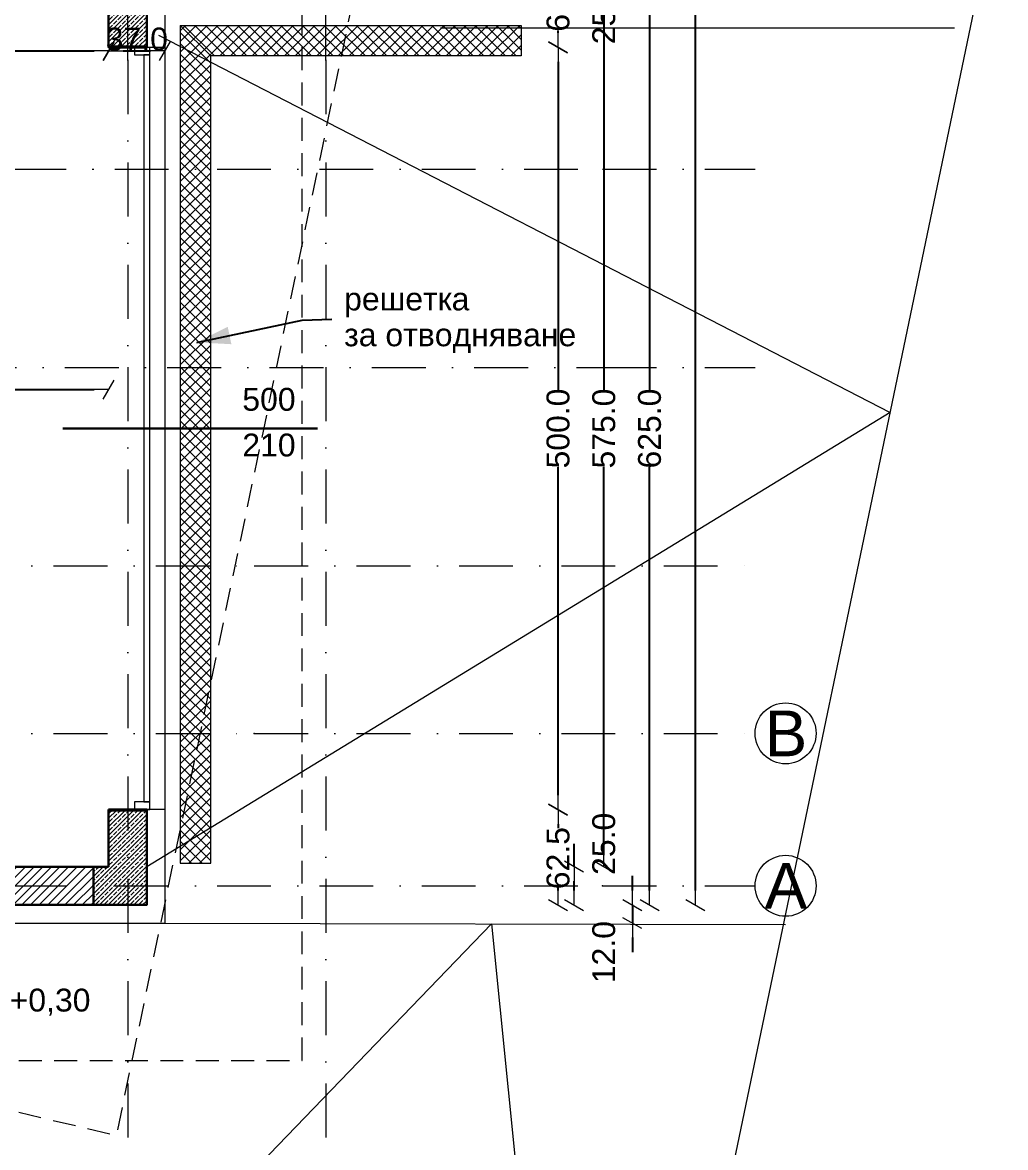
# Model space of a CAD drawing. Header units: centimetres. Extents: x 5906 to 32017, y -966 to 7982.
# Drawn here: x 17048 to 17693, y 4164 to 4902 of the extents above; entities that cross this region are included whole.
import ezdxf

# ---------------------------------------------------------------- set-up
doc = ezdxf.new("R2010")
doc.units = ezdxf.units.CM
doc.header["$MEASUREMENT"] = 0
doc.linetypes.add('Dashed', pattern=[23.2, 15, -8.2])
doc.linetypes.add('Dot & Dashed', pattern=[67.027776, 35.277777, -17.638888, 0, -14.111111])
for name, color, linetype, lineweight in [('fill_Pen_No__21', 7, 'Continuous', 13), ('fill_Pen_No__25', 161, 'Continuous', 13), ('fill_Pen_No__7', 7, 'Continuous', 5), ('fill_Pen_No__82', 253, 'Continuous', 13), ('ИМОТНИ_ГРАНИЦИ_Pen_No__21', 7, 'Continuous', 13), ('колони_Pen_No__1', 7, 'Continuous', 30), ('котировки_Pen_No__1', 7, 'Continuous', 30), ('котировки_Pen_No__25', 161, 'Continuous', 13), ('линии_Pen_No__20', 1, 'Continuous', 13), ('линии_Pen_No__7', 7, 'Continuous', 5), ('ОГРАНИЧИТЕЛНИ_ЛИНИИ_Pen_No__20', 1, 'Continuous', 13), ('оси_Pen_No__1', 7, 'Continuous', 30), ('оси_Pen_No__4', 102, 'Continuous', 15), ('оси_Pen_No__7', 7, 'Continuous', 5), ('плочи_Pen_No__41', 7, 'Continuous', 13), ('покрив_Pen_No__21', 7, 'Continuous', 13), ('стени_Pen_No__1', 7, 'Continuous', 30), ('стени_Pen_No__3', 30, 'Continuous', 20), ('стени_Pen_No__7', 7, 'Continuous', 5), ('стени_Pen_No__81', 251, 'Continuous', 13), ('СТЕНИ_ПУНКТИР_Pen_No__5', 150, 'Continuous', 13), ('текст_Pen_No__46', 5, 'Continuous', 13), ('текст_Pen_No__85', 151, 'Continuous', 13)]:
    doc.layers.add(name, color=color, linetype=linetype, lineweight=lineweight)
doc.layers.add('котировки', color=7, linetype='Continuous')
doc.layers.add('размери', color=7, linetype='Continuous')
doc.styles.add('GENERATED_STYLE_1', font='arial.ttf')
doc.styles.add('GENERATED_STYLE_2', font='arial.ttf')
doc.dimstyles.new('GENERATED_STYLE__1', dxfattribs={"dimtxt": 15, "dimasz": 9.5, "dimexe": 0.18, "dimexo": 0.0625, "dimgap": 0, "dimtad": 1, "dimdec": 1, "dimzin": 0, "dimdsep": 46, "dimtxsty": 'GENERATED_STYLE_1', "dimblk": 'ARROWHEAD_2', "dimblk1": 'ARROWHEAD_2', "dimblk2": 'ARROWHEAD_2', "dimcen": 0.09, "dimse1": 1, "dimse2": 1, "dimclrd": 151, "dimclre": 151, "dimclrt": 7, "dimazin": 0, "dimtfac": 1, "dimtdec": 4, "dimtmove": 0, "dimatfit": 3, "dimfxl": 1, "dimtolj": 1, "dimtzin": 0, "dimarcsym": 0})
doc.dimstyles.new('GENERATED_STYLE__2', dxfattribs={"dimtxt": 15, "dimasz": 9.5, "dimexe": 0.18, "dimexo": 0.0625, "dimgap": 0, "dimtad": 1, "dimtih": 1, "dimtoh": 1, "dimdec": 1, "dimzin": 0, "dimdsep": 46, "dimtxsty": 'GENERATED_STYLE_1', "dimblk": 'ARROWHEAD_2', "dimblk1": 'ARROWHEAD_2', "dimblk2": 'ARROWHEAD_2', "dimcen": 0.09, "dimse1": 1, "dimse2": 1, "dimclrd": 151, "dimclre": 151, "dimclrt": 7, "dimazin": 0, "dimtfac": 1, "dimtdec": 4, "dimtmove": 0, "dimatfit": 3, "dimfxl": 1, "dimtolj": 1, "dimtzin": 0, "dimarcsym": 0})
doc.dimstyles.new('GENERATED_STYLE__6', dxfattribs={"dimtxt": 0.18, "dimasz": 21.888, "dimexe": 0.18, "dimexo": 0.0625, "dimgap": 0, "dimtad": 0, "dimtih": 1, "dimtoh": 1, "dimdec": 4, "dimzin": 0, "dimdsep": 46, "dimcen": 0.09, "dimadec": 0, "dimazin": 0, "dimtfac": 1, "dimtdec": 4, "dimtmove": 0, "dimatfit": 3, "dimldrblk": 'ARROWHEAD_5', "dimfxl": 1, "dimtolj": 1, "dimtzin": 0, "dimarcsym": 0})
pattern_1 = [(45, (8612.932, 5097.604), (-3.535534, 3.535534), []), (135, (8612.932, 5097.604), (3.535534, 3.535534), [])]
pattern_2 = [(45, (8612.932, 5097.604), (-2.8284271, 2.8284271), []), (45, (8611.5178, 5099.018), (-2.8284271, 2.8284271), [3, -1])]

# ---------------------------------------------------------------- blocks, each defined once
blk = doc.blocks.new('ARROWHEAD_2')
at = {"color": 0, "linetype": 'Continuous', "lineweight": 0}
for p, q in [((0, 0), (-1, 0)), ((-0.378, -0.655), (0.378, 0.655))]:
    blk.add_line(p, q, dxfattribs=at)
blk = doc.blocks.new('*D454')
at = {"layer": 'DEFPOINTS', "color": 0, "linetype": 'Continuous', "transparency": 16777216}
for p in [(17104.87, 4883.47), (16379.87, 4872.97), (17104.87, 4635.78)]:
    blk.add_point(p, dxfattribs=at)
at = {"layer": 'размери', "color": 151, "linetype": 'Continuous', "lineweight": -2, "transparency": 16777216}
blk.add_line((16389.37, 4883.47), (17095.37, 4883.47), dxfattribs=at)
at = {"layer": 'размери', "color": 151, "linetype": 'Continuous', "lineweight": -2, "transparency": 16777216, "xscale": 9.5, "yscale": 9.5, "zscale": 9.5, "rotation": 180}
blk.add_blockref('ARROWHEAD_2', (16379.87, 4883.47), dxfattribs=at)
at = {"layer": 'размери', "color": 151, "linetype": 'Continuous', "lineweight": -2, "transparency": 16777216, "xscale": 9.5, "yscale": 9.5, "zscale": 9.5}
blk.add_blockref('ARROWHEAD_2', (17104.87, 4883.47), dxfattribs=at)
at = {"layer": 'размери', "color": 7, "linetype": 'Continuous', "lineweight": 13, "transparency": 16777216, "insert": (16742.34, 4891.13), "char_height": 15, "attachment_point": 5, "style": 'GENERATED_STYLE_1'}
blk.add_mtext('\\A1;725.0', dxfattribs=at)
blk = doc.blocks.new('*D455')
at = {"layer": 'DEFPOINTS', "color": 0, "linetype": 'Continuous', "transparency": 16777216}
for p in [(17141.87, 4883.47), (17104.87, 4635.78), (17141.87, 4635.78)]:
    blk.add_point(p, dxfattribs=at)
at = {"layer": 'размери', "color": 151, "linetype": 'Continuous', "lineweight": -2, "transparency": 16777216}
blk.add_line((17114.37, 4883.47), (17132.37, 4883.47), dxfattribs=at)
at = {"layer": 'размери', "color": 151, "linetype": 'Continuous', "lineweight": -2, "transparency": 16777216, "xscale": 9.5, "yscale": 9.5, "zscale": 9.5, "rotation": 180}
blk.add_blockref('ARROWHEAD_2', (17104.87, 4883.47), dxfattribs=at)
at = {"layer": 'размери', "color": 151, "linetype": 'Continuous', "lineweight": -2, "transparency": 16777216, "xscale": 9.5, "yscale": 9.5, "zscale": 9.5}
blk.add_blockref('ARROWHEAD_2', (17141.87, 4883.47), dxfattribs=at)
at = {"layer": 'размери', "color": 7, "linetype": 'Continuous', "lineweight": 13, "transparency": 16777216, "insert": (17123.37, 4891.13), "char_height": 15, "attachment_point": 5, "style": 'GENERATED_STYLE_1'}
blk.add_mtext('\\A1;37.0', dxfattribs=at)
blk = doc.blocks.new('*D504')
at = {"layer": 'DEFPOINTS', "color": 0, "linetype": 'Continuous', "transparency": 16777216}
for p in [(16379.87, 4715.78), (17104.87, 4661.26), (17104.87, 4653.28)]:
    blk.add_point(p, dxfattribs=at)
at = {"layer": 'размери', "color": 151, "linetype": 'Continuous', "lineweight": -2, "transparency": 16777216}
blk.add_line((16389.37, 4661.26), (17095.37, 4661.26), dxfattribs=at)
at = {"layer": 'размери', "color": 151, "linetype": 'Continuous', "lineweight": -2, "transparency": 16777216, "xscale": 9.5, "yscale": 9.5, "zscale": 9.5, "rotation": 180}
blk.add_blockref('ARROWHEAD_2', (16379.87, 4661.26), dxfattribs=at)
at = {"layer": 'размери', "color": 151, "linetype": 'Continuous', "lineweight": -2, "transparency": 16777216, "xscale": 9.5, "yscale": 9.5, "zscale": 9.5}
blk.add_blockref('ARROWHEAD_2', (17104.87, 4661.26), dxfattribs=at)
at = {"layer": 'размери', "color": 7, "linetype": 'Continuous', "lineweight": 13, "transparency": 16777216, "insert": (16742.34, 4668.92), "char_height": 15, "attachment_point": 5, "style": 'GENERATED_STYLE_1'}
blk.add_mtext('\\A1;725.0', dxfattribs=at)
blk = doc.blocks.new('*D535')
at = {"layer": 'DEFPOINTS', "color": 0, "linetype": 'Continuous', "transparency": 16777216}
for p in [(17031.87, 4322.07), (17129.87, 4297.07), (17129.87, 4125.32)]:
    blk.add_point(p, dxfattribs=at)
at = {"layer": 'размери', "color": 151, "linetype": 'Continuous', "lineweight": -2, "transparency": 16777216}
blk.add_line((17041.37, 4125.32), (17120.37, 4125.32), dxfattribs=at)
at = {"layer": 'размери', "color": 151, "linetype": 'Continuous', "lineweight": -2, "transparency": 16777216, "xscale": 9.5, "yscale": 9.5, "zscale": 9.5, "rotation": 180}
blk.add_blockref('ARROWHEAD_2', (17031.87, 4125.32), dxfattribs=at)
at = {"layer": 'размери', "color": 151, "linetype": 'Continuous', "lineweight": -2, "transparency": 16777216, "xscale": 9.5, "yscale": 9.5, "zscale": 9.5}
blk.add_blockref('ARROWHEAD_2', (17129.87, 4125.32), dxfattribs=at)
at = {"layer": 'размери', "color": 7, "linetype": 'Continuous', "lineweight": 13, "transparency": 16777216, "insert": (17080.85, 4132.97), "char_height": 15, "attachment_point": 5, "style": 'GENERATED_STYLE_1'}
blk.add_mtext('\\A1;98.0', dxfattribs=at)
blk = doc.blocks.new('*D546')
at = {"layer": 'DEFPOINTS', "color": 0, "linetype": 'Continuous', "transparency": 16777216}
for p in [(16499.87, 4422.07), (17104.87, 4322.07), (17104.87, 4095.32)]:
    blk.add_point(p, dxfattribs=at)
at = {"layer": 'размери', "color": 151, "linetype": 'Continuous', "lineweight": -2, "transparency": 16777216}
blk.add_line((16509.37, 4095.32), (17095.37, 4095.32), dxfattribs=at)
at = {"layer": 'размери', "color": 151, "linetype": 'Continuous', "lineweight": -2, "transparency": 16777216, "xscale": 9.5, "yscale": 9.5, "zscale": 9.5, "rotation": 180}
blk.add_blockref('ARROWHEAD_2', (16499.87, 4095.32), dxfattribs=at)
at = {"layer": 'размери', "color": 151, "linetype": 'Continuous', "lineweight": -2, "transparency": 16777216, "xscale": 9.5, "yscale": 9.5, "zscale": 9.5}
blk.add_blockref('ARROWHEAD_2', (17104.87, 4095.32), dxfattribs=at)
at = {"layer": 'размери', "color": 7, "linetype": 'Continuous', "lineweight": 13, "transparency": 16777216, "insert": (16790.9, 4102.97), "char_height": 15, "attachment_point": 5, "style": 'GENERATED_STYLE_1'}
blk.add_mtext('\\A1;605.0', dxfattribs=at)
blk = doc.blocks.new('*D547')
at = {"layer": 'DEFPOINTS', "color": 0, "linetype": 'Continuous', "transparency": 16777216}
for p in [(17104.87, 4322.07), (17129.87, 4297.07), (17129.87, 4095.32)]:
    blk.add_point(p, dxfattribs=at)
at = {"layer": 'размери', "color": 151, "linetype": 'Continuous', "lineweight": -2, "transparency": 16777216}
for p, q in [((17104.87, 4095.32), (17056.21, 4095.32)), ((17120.37, 4095.32), (17114.37, 4095.32))]:
    blk.add_line(p, q, dxfattribs=at)
at = {"layer": 'размери', "color": 151, "linetype": 'Continuous', "lineweight": -2, "transparency": 16777216, "xscale": 9.5, "yscale": 9.5, "zscale": 9.5, "rotation": 180}
blk.add_blockref('ARROWHEAD_2', (17104.87, 4095.32), dxfattribs=at)
at = {"layer": 'размери', "color": 151, "linetype": 'Continuous', "lineweight": -2, "transparency": 16777216, "xscale": 9.5, "yscale": 9.5, "zscale": 9.5}
blk.add_blockref('ARROWHEAD_2', (17129.87, 4095.32), dxfattribs=at)
at = {"layer": 'размери', "color": 7, "linetype": 'Continuous', "lineweight": 13, "transparency": 16777216, "insert": (17075.79, 4102.97), "char_height": 15, "attachment_point": 5, "style": 'GENERATED_STYLE_1'}
blk.add_mtext('\\A1;25.0', dxfattribs=at)
blk = doc.blocks.new('*D548')
at = {"layer": 'DEFPOINTS', "color": 0, "linetype": 'Continuous', "transparency": 16777216}
for p in [(17129.87, 4297.07), (17141.87, 4285.07), (17141.87, 4095.32)]:
    blk.add_point(p, dxfattribs=at)
at = {"layer": 'размери', "color": 151, "linetype": 'Continuous', "lineweight": -2, "transparency": 16777216}
for p, q in [((17120.37, 4095.32), (17110.87, 4095.32)), ((17129.87, 4095.32), (17141.87, 4095.32)), ((17151.37, 4095.32), (17198.37, 4095.32))]:
    blk.add_line(p, q, dxfattribs=at)
at = {"layer": 'размери', "color": 151, "linetype": 'Continuous', "lineweight": -2, "transparency": 16777216, "xscale": 9.5, "yscale": 9.5, "zscale": 9.5}
blk.add_blockref('ARROWHEAD_2', (17129.87, 4095.32), dxfattribs=at)
at = {"layer": 'размери', "color": 151, "linetype": 'Continuous', "lineweight": -2, "transparency": 16777216, "xscale": 9.5, "yscale": 9.5, "zscale": 9.5, "rotation": 180}
blk.add_blockref('ARROWHEAD_2', (17141.87, 4095.32), dxfattribs=at)
at = {"layer": 'размери', "color": 7, "linetype": 'Continuous', "lineweight": 13, "transparency": 16777216, "insert": (17179.62, 4102.97), "char_height": 15, "attachment_point": 5, "style": 'GENERATED_STYLE_1'}
blk.add_mtext('\\A1;12.0', dxfattribs=at)
blk = doc.blocks.new('*D552')
at = {"layer": 'DEFPOINTS', "color": 0, "linetype": 'Continuous', "transparency": 16777216}
for p in [(16474.87, 4297.07), (17129.87, 4297.07), (17129.87, 4065.32)]:
    blk.add_point(p, dxfattribs=at)
at = {"layer": 'размери', "color": 151, "linetype": 'Continuous', "lineweight": -2, "transparency": 16777216}
blk.add_line((16484.37, 4065.32), (17120.37, 4065.32), dxfattribs=at)
at = {"layer": 'размери', "color": 151, "linetype": 'Continuous', "lineweight": -2, "transparency": 16777216, "xscale": 9.5, "yscale": 9.5, "zscale": 9.5, "rotation": 180}
blk.add_blockref('ARROWHEAD_2', (16474.87, 4065.32), dxfattribs=at)
at = {"layer": 'размери', "color": 151, "linetype": 'Continuous', "lineweight": -2, "transparency": 16777216, "xscale": 9.5, "yscale": 9.5, "zscale": 9.5}
blk.add_blockref('ARROWHEAD_2', (17129.87, 4065.32), dxfattribs=at)
at = {"layer": 'размери', "color": 7, "linetype": 'Continuous', "lineweight": 13, "transparency": 16777216, "insert": (16802.34, 4072.97), "char_height": 15, "attachment_point": 5, "style": 'GENERATED_STYLE_1'}
blk.add_mtext('\\A1;655.0', dxfattribs=at)
blk = doc.blocks.new('*D553')
at = {"layer": 'DEFPOINTS', "color": 0, "linetype": 'Continuous', "transparency": 16777216}
for p in [(15274.87, 4767.08), (17129.87, 4297.07), (17129.87, 4035.32)]:
    blk.add_point(p, dxfattribs=at)
at = {"layer": 'размери', "color": 151, "linetype": 'Continuous', "lineweight": -2, "transparency": 16777216}
blk.add_line((15284.37, 4035.32), (17120.37, 4035.32), dxfattribs=at)
at = {"layer": 'размери', "color": 151, "linetype": 'Continuous', "lineweight": -2, "transparency": 16777216, "xscale": 9.5, "yscale": 9.5, "zscale": 9.5, "rotation": 180}
blk.add_blockref('ARROWHEAD_2', (15274.87, 4035.32), dxfattribs=at)
at = {"layer": 'размери', "color": 151, "linetype": 'Continuous', "lineweight": -2, "transparency": 16777216, "xscale": 9.5, "yscale": 9.5, "zscale": 9.5}
blk.add_blockref('ARROWHEAD_2', (17129.87, 4035.32), dxfattribs=at)
at = {"layer": 'размери', "color": 7, "linetype": 'Continuous', "lineweight": 13, "transparency": 16777216, "insert": (16202.37, 4042.97), "char_height": 15, "attachment_point": 5, "style": 'GENERATED_STYLE_1'}
blk.add_mtext('\\A1;1855.0', dxfattribs=at)
blk = doc.blocks.new('*D589')
at = {"layer": 'DEFPOINTS', "color": 0, "linetype": 'Continuous', "transparency": 16777216}
for p in [(17129.87, 4323.28), (17448.44, 4323.28), (17141.87, 4311.28)]:
    blk.add_point(p, dxfattribs=at)
at = {"layer": 'размери', "color": 151, "linetype": 'Continuous', "lineweight": -2, "transparency": 16777216}
for p, q in [((17448.44, 4332.78), (17448.44, 4342.28)), ((17448.44, 4323.28), (17448.44, 4311.28)), ((17448.44, 4301.78), (17448.44, 4292.28))]:
    blk.add_line(p, q, dxfattribs=at)
at = {"layer": 'размери', "color": 151, "linetype": 'Continuous', "lineweight": -2, "transparency": 16777216, "xscale": 9.5, "yscale": 9.5, "zscale": 9.5}
for p, rotation in [((17448.44, 4323.28), 270), ((17448.44, 4311.28), 90)]:
    blk.add_blockref('ARROWHEAD_2', p, dxfattribs=dict(at, rotation=rotation))
at = {"layer": 'размери', "color": 7, "linetype": 'Continuous', "lineweight": 13, "transparency": 16777216, "insert": (17429.69, 4292.28), "char_height": 15, "attachment_point": 5, "rotation": 90, "style": 'GENERATED_STYLE_1'}
blk.add_mtext('\\A1;12.0', dxfattribs=at)
blk = doc.blocks.new('*D590')
at = {"layer": 'DEFPOINTS', "color": 0, "linetype": 'Continuous', "transparency": 16777216}
for p in [(17104.87, 4348.28), (17410.1, 4348.28), (17129.87, 4323.28)]:
    blk.add_point(p, dxfattribs=at)
at = {"layer": 'размери', "color": 151, "linetype": 'Continuous', "lineweight": -2, "transparency": 16777216}
for p, q in [((17410.1, 4348.28), (17410.1, 4363.31)), ((17410.1, 4332.78), (17410.1, 4338.78))]:
    blk.add_line(p, q, dxfattribs=at)
at = {"layer": 'размери', "color": 151, "linetype": 'Continuous', "lineweight": -2, "transparency": 16777216, "xscale": 9.5, "yscale": 9.5, "zscale": 9.5}
for p, rotation in [((17410.1, 4348.28), 90), ((17410.1, 4323.28), 270)]:
    blk.add_blockref('ARROWHEAD_2', p, dxfattribs=dict(at, rotation=rotation))
at = {"layer": 'размери', "color": 7, "linetype": 'Continuous', "lineweight": 13, "transparency": 16777216, "insert": (17429.69, 4363.31), "char_height": 15, "attachment_point": 5, "rotation": 90, "style": 'GENERATED_STYLE_1'}
blk.add_mtext('\\A1;25.0', dxfattribs=at)
blk = doc.blocks.new('*D591')
at = {"layer": 'DEFPOINTS', "color": 0, "linetype": 'Continuous', "transparency": 16777216}
for p in [(17104.87, 4923.29), (17429.69, 4923.29), (17104.87, 4348.28)]:
    blk.add_point(p, dxfattribs=at)
at = {"layer": 'размери', "color": 151, "linetype": 'Continuous', "lineweight": -2, "transparency": 16777216}
for p, q in [((17429.69, 4913.79), (17429.69, 4661.03)), ((17429.69, 4357.78), (17429.69, 4610.46))]:
    blk.add_line(p, q, dxfattribs=at)
at = {"layer": 'размери', "color": 151, "linetype": 'Continuous', "lineweight": -2, "transparency": 16777216, "xscale": 9.5, "yscale": 9.5, "zscale": 9.5}
for p, rotation in [((17429.69, 4923.29), 90), ((17429.69, 4348.28), 270)]:
    blk.add_blockref('ARROWHEAD_2', p, dxfattribs=dict(at, rotation=rotation))
at = {"layer": 'размери', "color": 7, "linetype": 'Continuous', "lineweight": 13, "transparency": 16777216, "insert": (17429.69, 4635.74), "char_height": 15, "attachment_point": 5, "rotation": 90, "style": 'GENERATED_STYLE_1'}
blk.add_mtext('\\A1;575.0', dxfattribs=at)
blk = doc.blocks.new('*D592')
at = {"layer": 'DEFPOINTS', "color": 0, "linetype": 'Continuous', "transparency": 16777216}
for p in [(17129.87, 4948.29), (17449.27, 4948.29), (17104.87, 4923.29)]:
    blk.add_point(p, dxfattribs=at)
at = {"layer": 'размери', "color": 151, "linetype": 'Continuous', "lineweight": -2, "transparency": 16777216}
for p, q in [((17449.27, 4938.79), (17449.27, 4932.79)), ((17449.27, 4923.29), (17449.27, 4908.21))]:
    blk.add_line(p, q, dxfattribs=at)
at = {"layer": 'размери', "color": 151, "linetype": 'Continuous', "lineweight": -2, "transparency": 16777216, "xscale": 9.5, "yscale": 9.5, "zscale": 9.5}
for p, rotation in [((17449.27, 4948.29), 90), ((17449.27, 4923.29), 270)]:
    blk.add_blockref('ARROWHEAD_2', p, dxfattribs=dict(at, rotation=rotation))
at = {"layer": 'размери', "color": 7, "linetype": 'Continuous', "lineweight": 13, "transparency": 16777216, "insert": (17429.69, 4908.21), "char_height": 15, "attachment_point": 5, "rotation": 90, "style": 'GENERATED_STYLE_1'}
blk.add_mtext('\\A1;25.0', dxfattribs=at)
blk = doc.blocks.new('*D604')
at = {"layer": 'DEFPOINTS', "color": 0, "linetype": 'Continuous', "transparency": 16777216}
for p in [(17129.87, 4948.29), (17459.69, 4948.29), (17129.87, 4323.28)]:
    blk.add_point(p, dxfattribs=at)
at = {"layer": 'размери', "color": 151, "linetype": 'Continuous', "lineweight": -2, "transparency": 16777216}
for p, q in [((17459.69, 4938.79), (17459.69, 4661.07)), ((17459.69, 4332.78), (17459.69, 4610.42))]:
    blk.add_line(p, q, dxfattribs=at)
at = {"layer": 'размери', "color": 151, "linetype": 'Continuous', "lineweight": -2, "transparency": 16777216, "xscale": 9.5, "yscale": 9.5, "zscale": 9.5}
for p, rotation in [((17459.69, 4948.29), 90), ((17459.69, 4323.28), 270)]:
    blk.add_blockref('ARROWHEAD_2', p, dxfattribs=dict(at, rotation=rotation))
at = {"layer": 'размери', "color": 7, "linetype": 'Continuous', "lineweight": 13, "transparency": 16777216, "insert": (17459.69, 4635.74), "char_height": 15, "attachment_point": 5, "rotation": 90, "style": 'GENERATED_STYLE_1'}
blk.add_mtext('\\A1;625.0', dxfattribs=at)
blk = doc.blocks.new('*D607')
at = {"layer": 'DEFPOINTS', "color": 0, "linetype": 'Continuous', "transparency": 16777216}
for p in [(17129.87, 5798.28), (17489.69, 5798.28), (17129.87, 4323.28)]:
    blk.add_point(p, dxfattribs=at)
at = {"layer": 'размери', "color": 151, "linetype": 'Continuous', "lineweight": -2, "transparency": 16777216}
for p, q in [((17489.69, 5788.78), (17489.69, 5091.18)), ((17489.69, 4332.78), (17489.69, 5030.37))]:
    blk.add_line(p, q, dxfattribs=at)
at = {"layer": 'размери', "color": 151, "linetype": 'Continuous', "lineweight": -2, "transparency": 16777216, "xscale": 9.5, "yscale": 9.5, "zscale": 9.5}
for p, rotation in [((17489.69, 5798.28), 90), ((17489.69, 4323.28), 270)]:
    blk.add_blockref('ARROWHEAD_2', p, dxfattribs=dict(at, rotation=rotation))
at = {"layer": 'размери', "color": 7, "linetype": 'Continuous', "lineweight": 13, "transparency": 16777216, "insert": (17489.69, 5060.77), "char_height": 15, "attachment_point": 5, "rotation": 90, "style": 'GENERATED_STYLE_1'}
blk.add_mtext('\\A1;1475.0', dxfattribs=at)
blk = doc.blocks.new('*D608')
at = {"layer": 'DEFPOINTS', "color": 0, "linetype": 'Continuous', "transparency": 16777216}
for p in [(17141.87, 4385.79), (17399.69, 4385.79), (17129.87, 4323.28)]:
    blk.add_point(p, dxfattribs=at)
at = {"layer": 'размери', "color": 151, "linetype": 'Continuous', "lineweight": -2, "transparency": 16777216}
for p, q in [((17399.69, 4376.29), (17399.69, 4373.51)), ((17399.69, 4332.78), (17399.69, 4334.35))]:
    blk.add_line(p, q, dxfattribs=at)
at = {"layer": 'размери', "color": 151, "linetype": 'Continuous', "lineweight": -2, "transparency": 16777216, "xscale": 9.5, "yscale": 9.5, "zscale": 9.5}
for p, rotation in [((17399.69, 4385.79), 90), ((17399.69, 4323.28), 270)]:
    blk.add_blockref('ARROWHEAD_2', p, dxfattribs=dict(at, rotation=rotation))
at = {"layer": 'размери', "color": 7, "linetype": 'Continuous', "lineweight": 13, "transparency": 16777216, "insert": (17399.69, 4353.93), "char_height": 15, "attachment_point": 5, "rotation": 90, "style": 'GENERATED_STYLE_1'}
blk.add_mtext('\\A1;62.5', dxfattribs=at)
blk = doc.blocks.new('*D609')
at = {"layer": 'DEFPOINTS', "color": 0, "linetype": 'Continuous', "transparency": 16777216}
for p in [(17141.87, 4885.79), (17399.69, 4885.79), (17141.87, 4385.79)]:
    blk.add_point(p, dxfattribs=at)
at = {"layer": 'размери', "color": 151, "linetype": 'Continuous', "lineweight": -2, "transparency": 16777216}
for p, q in [((17399.69, 4876.29), (17399.69, 4661.03)), ((17399.69, 4395.29), (17399.69, 4610.47))]:
    blk.add_line(p, q, dxfattribs=at)
at = {"layer": 'размери', "color": 151, "linetype": 'Continuous', "lineweight": -2, "transparency": 16777216, "xscale": 9.5, "yscale": 9.5, "zscale": 9.5}
for p, rotation in [((17399.69, 4885.79), 90), ((17399.69, 4385.79), 270)]:
    blk.add_blockref('ARROWHEAD_2', p, dxfattribs=dict(at, rotation=rotation))
at = {"layer": 'размери', "color": 7, "linetype": 'Continuous', "lineweight": 13, "transparency": 16777216, "insert": (17399.69, 4635.75), "char_height": 15, "attachment_point": 5, "rotation": 90, "style": 'GENERATED_STYLE_1'}
blk.add_mtext('\\A1;500.0', dxfattribs=at)
blk = doc.blocks.new('*D610')
at = {"layer": 'DEFPOINTS', "color": 0, "linetype": 'Continuous', "transparency": 16777216}
for p in [(17129.87, 4948.29), (17399.69, 4948.29), (17141.87, 4885.79)]:
    blk.add_point(p, dxfattribs=at)
at = {"layer": 'размери', "color": 151, "linetype": 'Continuous', "lineweight": -2, "transparency": 16777216}
for p, q in [((17399.69, 4938.79), (17399.69, 4936.01)), ((17399.69, 4895.29), (17399.69, 4896.86))]:
    blk.add_line(p, q, dxfattribs=at)
at = {"layer": 'размери', "color": 151, "linetype": 'Continuous', "lineweight": -2, "transparency": 16777216, "xscale": 9.5, "yscale": 9.5, "zscale": 9.5}
for p, rotation in [((17399.69, 4948.29), 90), ((17399.69, 4885.79), 270)]:
    blk.add_blockref('ARROWHEAD_2', p, dxfattribs=dict(at, rotation=rotation))
at = {"layer": 'размери', "color": 7, "linetype": 'Continuous', "lineweight": 13, "transparency": 16777216, "insert": (17399.69, 4916.44), "char_height": 15, "attachment_point": 5, "rotation": 90, "style": 'GENERATED_STYLE_1'}
blk.add_mtext('\\A1;62.5', dxfattribs=at)
blk = doc.blocks.new('Level Dimension_6', base_point=(8402.03, -872.08))
at = {"layer": 'fill_Pen_No__25', "linetype": 'Continuous', "lineweight": 13}
for points in [[(8402.03, -872.08), (8414.53, -872.08), (8413.58, -867.3), (8410.87, -863.24), (8406.81, -860.53), (8402.03, -859.58)], [(8402.03, -872.08), (8389.53, -872.08), (8390.48, -876.86), (8393.19, -880.92), (8397.24, -883.63), (8402.03, -884.58)]]:
    blk.add_hatch(color=161, dxfattribs=at).paths.add_polyline_path(points)
at = {"layer": 'котировки_Pen_No__25', "color": 161, "linetype": 'Continuous', "lineweight": 13}
for p, q in [((8402.03, -897.08), (8402.03, -847.08)), ((8377.03, -872.08), (8427.03, -872.08))]:
    blk.add_line(p, q, dxfattribs=at)
blk.add_circle((8402.03, -872.08), 12.5, dxfattribs=at)
at = {"layer": 'котировки_Pen_No__1', "color": 7, "lineweight": 30, "insert": (8427.03, -847.08), "char_height": 15, "attachment_point": 7, "style": 'GENERATED_STYLE_1'}
blk.add_mtext('\\A1;{\\pql;\\fArial|b0|i0|c0|p0;\\W1.000000;+0,30}', dxfattribs=at)
blk = doc.blocks.new('ARROWHEAD_5')
at = {"linetype": 'Continuous', "lineweight": 0}
blk.add_hatch(color=0, dxfattribs=at).paths.add_polyline_path([(-1, 0.2679), (0, 0), (-1, -0.2679)])
at = {"color": 0, "linetype": 'Continuous', "lineweight": 0}
blk.add_line((0, 0), (-1, 0), dxfattribs=at)

msp = doc.modelspace()

# ---------------------------------------------------------------- hatches: boundary and pattern name
at = {"layer": 'fill_Pen_No__7', "linetype": 'Continuous', "lineweight": 5}
h = msp.add_hatch(dxfattribs=at)
h.set_pattern_fill('SOLID___DASHED', style=0, pattern_type=2)
h.set_pattern_definition(pattern_2)
h.paths.add_polyline_path([(17104.879, 4886.268), (17129.879, 4886.263), (17129.887, 4923.263), (17104.887, 4923.268)])
h = msp.add_hatch(dxfattribs=at)
h.set_pattern_fill('GRID_5X5_DIAGONAL', style=0, pattern_type=2)
h.set_pattern_definition(pattern_1)
h.paths.add_polyline_path([(17151.874, 4350.695), (17171.873, 4350.695), (17171.873, 4880.127), (17151.874, 4900.127)])
h = msp.add_hatch(dxfattribs=at)
h.set_pattern_fill('GRID_5X5_DIAGONAL', style=0, pattern_type=2)
h.set_pattern_definition(pattern_1)
h.paths.add_polyline_path([(17151.874, 4900.127), (17375.53, 4900.127), (17375.53, 4880.127), (17171.873, 4880.127)])
h = msp.add_hatch(dxfattribs=at)
h.set_pattern_fill('SOLID___DASHED', style=0, pattern_type=2)
h.set_pattern_definition(pattern_2)
h.paths.add_polyline_path([(17104.879, 4348.283), (17129.879, 4348.278), (17129.887, 4385.278), (17104.887, 4385.283)])
h = msp.add_hatch(dxfattribs=at)
h.set_pattern_fill('SOLID___DASHED', style=0, pattern_type=2)
h.set_pattern_definition(pattern_2)
h.paths.add_polyline_path([(17129.874, 4323.278), (17129.879, 4348.278), (17094.879, 4348.285), (17094.874, 4323.285)])
at = {"layer": 'fill_Pen_No__82', "linetype": 'Continuous', "lineweight": 13}
h = msp.add_hatch(dxfattribs=at)
h.set_pattern_fill('COMMON_BRICK', color=253, style=0, pattern_type=2)
h.set_pattern_definition([(45, (8612.932, 5097.604), (-2.8284271, 2.8284271), [])])
h.paths.add_polyline_path([(17031.874, 4348.278), (17031.874, 4323.278), (17094.879, 4323.278), (17094.879, 4348.278)])

# ---------------------------------------------------------------- linework, layer by layer
at = {"layer": 'fill_Pen_No__21', "color": 7, "linetype": 'Continuous', "lineweight": 13, "flags": 128}
for points in [[(17151.874, 4350.695), (17171.873, 4350.695), (17171.873, 4880.127), (17151.874, 4900.127)], [(17151.874, 4900.127), (17375.53, 4900.127), (17375.53, 4880.127), (17171.873, 4880.127)]]:
    msp.add_lwpolyline(points, close=True, dxfattribs=at)
at = {"layer": 'ИМОТНИ_ГРАНИЦИ_Pen_No__21', "color": 7, "linetype": 'Continuous', "lineweight": 13, "flags": 128}
msp.add_lwpolyline([(14539.202, 4366.234), (14737.259, 4319.622), (16281.66, 3956.152), (17418.031, 3688.71), (17738.977, 5229.689), (17428.537, 6201.002), (17066.045, 6200.317), (16525.965, 6203.067), (15985.645, 6205.829), (15870.309, 6211.743), (15551.053, 6228.114), (15260.155, 6243.03), (15000.616, 6256.339), (14642.708, 6258.378), (14539.202, 6258.92)], dxfattribs=at)
at = {"layer": 'колони_Pen_No__1', "color": 7, "linetype": 'Continuous', "lineweight": 30}
for points in [[(17104.887, 4923.268), (17104.879, 4886.268), (17129.879, 4886.263), (17129.887, 4923.263)], [(17129.874, 4348.278), (17129.879, 4348.278), (17129.887, 4385.278), (17104.887, 4385.283), (17104.879, 4348.283)], [(17104.879, 4348.283), (17094.879, 4348.285), (17094.874, 4323.285), (17129.874, 4323.278), (17129.879, 4348.278), (17129.874, 4348.278)]]:
    msp.add_lwpolyline(points, dxfattribs=at)
at = {"layer": 'линии_Pen_No__20', "color": 1, "linetype": 'Continuous', "lineweight": 13}
msp.add_line((17141.874, 4311.278), (17548.848, 4310.497), dxfattribs=at)
at = {"layer": 'линии_Pen_No__7', "color": 7, "linetype": 'Continuous', "lineweight": 5}
for p, q in [((17137.672, 4893.824), (17617.483, 4646.35)), ((17617.483, 4646.35), (17129.874, 4348.278)), ((16878.379, 3815.716), (17356.024, 4310.867)), ((17356.024, 4310.867), (17418.031, 3688.71))]:
    msp.add_line(p, q, dxfattribs=at)
at = {"layer": 'ОГРАНИЧИТЕЛНИ_ЛИНИИ_Pen_No__20', "color": 1, "linetype": 'Dashed', "lineweight": 13, "flags": 128}
msp.add_lwpolyline([(14539.202, 4777.163), (14828.894, 4708.985), (16373.296, 4345.514), (17110.126, 4172.103), (17325.916, 5208.188), (17136.624, 5800.45), (17065.404, 5800.315), (16523.924, 5803.072), (15974.375, 5805.881), (15849.825, 5812.268), (15530.569, 5828.639), (15239.671, 5843.555), (14989.229, 5856.397), (14640.521, 5858.384), (14539.202, 5858.915)], dxfattribs=at)
at = {"layer": 'оси_Pen_No__4', "color": 102, "linetype": 'Dot & Dashed', "lineweight": 15}
for p, q in [((17117.374, 4877.31), (17117.374, 5180.61)), ((17247.374, 4877.31), (17247.374, 5180.61)), ((17117.374, 4877.31), (17117.374, 3970.681)), ((17247.374, 4877.31), (17247.374, 3970.681)), ((14759.366, 4805.783), (17428.848, 4805.783)), ((17428.848, 4805.783), (17528.848, 4805.783)), ((15062.37, 4675.783), (17428.848, 4675.783)), ((17428.848, 4675.783), (17528.848, 4675.783)), ((14987.793, 4545.778), (17200.421, 4545.778)), ((17200.421, 4545.778), (17528.848, 4545.778)), ((14987.793, 4435.783), (17200.421, 4435.783)), ((17200.421, 4435.783), (17528.848, 4435.783)), ((14759.366, 4335.783), (17428.848, 4335.783)), ((17428.848, 4335.783), (17528.848, 4335.783))]:
    msp.add_line(p, q, dxfattribs=at)
for p in [(17117.374, 4877.31), (17117.374, 4877.31), (17247.374, 4877.31), (17247.374, 4877.31), (17200.421, 4435.783), (17200.421, 4435.783), (17428.848, 4335.783), (17428.848, 4335.783)]:
    msp.add_point(p, dxfattribs=at)
at = {"layer": 'оси_Pen_No__7', "color": 7, "linetype": 'Continuous', "lineweight": 5}
for centre in [(17548.848, 4435.783), (17548.848, 4335.783)]:
    msp.add_circle(centre, 20, dxfattribs=at)
at = {"layer": 'плочи_Pen_No__41', "color": 7, "linetype": 'Continuous', "lineweight": 13}
for points in [[(17141.874, 4311.278), (17141.874, 4903.215)], [(16946.999, 4311.278), (17141.874, 4311.278)]]:
    msp.add_lwpolyline(points, dxfattribs=at)
at = {"layer": 'покрив_Pen_No__21', "color": 7, "linetype": 'Dashed', "lineweight": 13}
msp.add_lwpolyline([(15017.374, 5115.783), (15017.374, 4691.283), (15237.376, 4691.283), (15237.376, 4361.28), (16091.878, 4361.28), (16091.878, 4411.283), (16042.874, 4411.283), (16042.874, 4761.236), (16277.644, 4996.426), (16511.428, 4762.389), (16512.235, 4411.283), (16442.874, 4411.286), (16442.864, 4221.278), (17231.875, 4221.278), (17231.865, 5115.783)], dxfattribs=at)
at = {"layer": 'стени_Pen_No__1', "color": 7, "linetype": 'Continuous', "lineweight": 30}
for p, q in [((17129.874, 4885.786), (17129.874, 4923.286)), ((17121.874, 4885.786), (17104.874, 4885.786)), ((17129.874, 4885.786), (17121.874, 4885.786)), ((17241.874, 4635.786), (17074.874, 4635.786)), ((17121.874, 4385.786), (17104.874, 4385.786)), ((17129.874, 4385.786), (17121.874, 4385.786)), ((17129.874, 4348.278), (17129.874, 4385.786)), ((17129.874, 4323.278), (17129.874, 4348.278)), ((17129.874, 4323.278), (17129.874, 4348.278)), ((17031.874, 4323.278), (17104.874, 4323.278)), ((17104.874, 4323.278), (17129.874, 4323.278))]:
    msp.add_line(p, q, dxfattribs=at)
for points in [[(17104.874, 4923.286), (17104.874, 4885.786)], [(17104.874, 4385.786), (17104.874, 4348.278)], [(17104.874, 4348.278), (17031.874, 4348.278)]]:
    msp.add_lwpolyline(points, dxfattribs=at)
at = {"layer": 'стени_Pen_No__3', "color": 30, "linetype": 'Continuous', "lineweight": 20}
for p, q in [((17131.874, 4885.786), (17129.874, 4885.786)), ((17141.874, 4885.786), (17131.874, 4885.786)), ((17131.874, 4385.786), (17129.874, 4385.786)), ((17141.874, 4385.786), (17131.874, 4385.786))]:
    msp.add_line(p, q, dxfattribs=at)
for points in [[(17141.874, 4885.786), (17141.874, 4960.286)], [(17141.874, 4323.278), (17141.874, 4385.786)], [(17141.874, 4311.278), (17141.874, 4323.278)], [(17031.874, 4311.278), (17141.874, 4311.278)]]:
    msp.add_lwpolyline(points, dxfattribs=at)
at = {"layer": 'стени_Pen_No__81', "color": 251, "linetype": 'Continuous', "lineweight": 13}
for p, q in [((17121.874, 4885.786), (17104.874, 4885.786)), ((17131.874, 4885.786), (17121.874, 4885.786)), ((17121.874, 4885.786), (17121.874, 4880.786)), ((17129.874, 4885.786), (17121.874, 4885.786)), ((17129.874, 4885.786), (17121.874, 4885.786)), ((17131.874, 4885.786), (17129.874, 4885.786)), ((17131.874, 4885.786), (17129.874, 4885.786)), ((17131.874, 4880.786), (17131.874, 4885.786)), ((17141.874, 4885.786), (17131.874, 4885.786)), ((17121.874, 4880.786), (17131.874, 4880.786)), ((17131.874, 4880.786), (17127.874, 4880.786)), ((17127.874, 4880.786), (17127.874, 4390.786)), ((17131.874, 4390.786), (17131.874, 4880.786)), ((17121.874, 4385.786), (17104.874, 4385.786)), ((17131.874, 4390.786), (17121.874, 4390.786)), ((17121.874, 4390.786), (17121.874, 4385.786)), ((17121.874, 4385.786), (17131.874, 4385.786)), ((17129.874, 4385.786), (17121.874, 4385.786)), ((17129.874, 4385.786), (17121.874, 4385.786)), ((17127.874, 4390.786), (17131.874, 4390.786)), ((17131.874, 4385.786), (17129.874, 4385.786)), ((17131.874, 4385.786), (17129.874, 4385.786)), ((17131.874, 4385.786), (17131.874, 4390.786)), ((17141.874, 4385.786), (17131.874, 4385.786))]:
    msp.add_line(p, q, dxfattribs=at)
at = {"layer": 'СТЕНИ_ПУНКТИР_Pen_No__5', "color": 150, "linetype": 'Continuous', "lineweight": 13}
msp.add_line((17659.739, 4898.283), (17322.565, 4898.283), dxfattribs=at)

# ---------------------------------------------------------------- block references
at = {"layer": 'котировки', "color": 161, "lineweight": 13}
msp.add_blockref('Level Dimension_6', (17014.96, 4225.524), dxfattribs=at)

# ---------------------------------------------------------------- texts
at = {"layer": 'оси_Pen_No__1', "color": 7, "linetype": 'Continuous', "lineweight": 30, "char_height": 30, "attachment_point": 1, "style": 'GENERATED_STYLE_2'}
for s, insert in [('\\A1;{\\pql;\\pt0;\\fArial|b0|i0|c0|p0;\\W1.000000;B}', (17535.127, 4450.783)), ('\\A1;{\\pql;\\pt0;\\fArial|b0|i0|c0|p0;\\W1.000000;А}', (17535.127, 4350.783))]:
    msp.add_mtext(s, dxfattribs=dict(at, insert=insert))
at = {"layer": 'стени_Pen_No__7', "color": 7, "linetype": 'Continuous', "lineweight": 5, "char_height": 15, "attachment_point": 7, "style": 'GENERATED_STYLE_1'}
for s, insert in [('\\A1;{\\pql;\\pt0;\\fArial|b0|i0|c0|p0;\\W1.000000;500\\fArial|b0|i0|c0|p0;\\W1.000000;\\A1{\\H.66x;\\S^  ;}\\fArial|b0|i0|c0|p0;\\W1.000000;\\fArial|b0|i0|c0|p0;\\W1.000000;}', (17192.552, 4643.035)), ('\\A1;{\\pql;\\pt0;\\fArial|b0|i0|c0|p0;\\W1.000000;210\\fArial|b0|i0|c0|p0;\\W1.000000;\\A1{\\H.66x;\\S^  ;}\\fArial|b0|i0|c0|p0;\\W1.000000;\\fArial|b0|i0|c0|p0;\\W1.000000;}', (17192.552, 4613.035))]:
    msp.add_mtext(s, dxfattribs=dict(at, insert=insert))
at = {"layer": 'текст_Pen_No__46', "color": 5, "linetype": 'Continuous', "lineweight": 13, "insert": (17259.32, 4706.818), "char_height": 15, "attachment_point": 4, "line_spacing_factor": 0.940917, "style": 'GENERATED_STYLE_2'}
msp.add_mtext('\\A1;{\\pql;\\fArial|b0|i0|c0|p0;\\W1.000000;решетка \\P\\pql;\\fArial|b0|i0|c0|p0;\\W1.000000;за отводняване}', dxfattribs=at)

# ---------------------------------------------------------------- dimensions: what is measured, and where the dimension line sits
at = {"layer": 'размери', "color": 151, "linetype": 'Continuous', "lineweight": 13}
for base, p1, p2, picture, middle in [((17489.688, 5798.283), (17129.874, 4323.278), (17129.874, 5798.283), '*D607', (17489.688, 5060.772)), ((17449.271, 4948.286), (17104.874, 4923.286), (17129.874, 4948.286), '*D592', (17429.688, 4908.207)), ((17459.688, 4948.286), (17129.874, 4323.278), (17129.874, 4948.286), '*D604', (17459.688, 4635.744)), ((17399.688, 4948.286), (17141.874, 4885.786), (17129.874, 4948.286), '*D610', (17399.688, 4916.436)), ((17429.688, 4923.286), (17104.874, 4348.278), (17104.874, 4923.286), '*D591', (17429.688, 4635.744)), ((17399.688, 4885.786), (17141.874, 4385.786), (17141.874, 4885.786), '*D609', (17399.688, 4635.748)), ((17399.688, 4385.786), (17129.874, 4323.278), (17141.874, 4385.786), '*D608', (17399.688, 4353.932)), ((17410.104, 4348.278), (17129.874, 4323.278), (17104.874, 4348.278), '*D590', (17429.688, 4363.306)), ((17448.438, 4323.278), (17141.874, 4311.278), (17129.874, 4323.278), '*D589', (17429.688, 4292.278))]:
    dim = msp.add_linear_dim(base=base, p1=p1, p2=p2, angle=90, dimstyle='GENERATED_STYLE__1', dxfattribs=at)
    dim.commit()
    dim.dimension.update_dxf_attribs({"geometry": picture, "text_midpoint": middle, "dimtype": 160, "text_rotation": 90})
for base, p1, p2, picture, middle in [((17104.874, 4883.466), (16379.874, 4872.966), (17104.874, 4635.782), '*D454', (16742.336, 4883.466)), ((17141.874, 4883.466), (17104.874, 4635.782), (17141.874, 4635.782), '*D455', (17123.374, 4883.466)), ((17129.874, 4035.316), (15274.874, 4767.079), (17129.874, 4297.074), '*D553', (16202.366, 4035.316)), ((17104.874, 4661.263), (16379.874, 4715.778), (17104.874, 4653.283), '*D504', (16742.336, 4661.263)), ((17104.874, 4095.316), (16499.874, 4422.074), (17104.874, 4322.074), '*D546', (16790.895, 4095.316)), ((17129.874, 4125.316), (17031.874, 4322.074), (17129.874, 4297.074), '*D535', (17080.849, 4125.316)), ((17129.874, 4095.316), (17104.874, 4322.074), (17129.874, 4297.074), '*D547', (17075.79, 4095.316)), ((17129.874, 4065.316), (16474.874, 4297.074), (17129.874, 4297.074), '*D552', (16802.336, 4065.316)), ((17141.874, 4095.316), (17129.874, 4297.074), (17141.874, 4285.074), '*D548', (17179.624, 4095.316))]:
    dim = msp.add_linear_dim(base=base, p1=p1, p2=p2, dimstyle='GENERATED_STYLE__2', dxfattribs=at)
    dim.commit()
    dim.dimension.update_dxf_attribs({"geometry": picture, "text_midpoint": middle, "dimtype": 160})

# ---------------------------------------------------------------- leaders
at = {"layer": 'текст_Pen_No__85', "color": 151, "linetype": 'Continuous', "lineweight": 13, "annotation_type": 0, "has_hookline": 1, "hookline_direction": 0, "text_width": 150.9}
msp.add_leader([(17162.772, 4692.286), (17231.85, 4706.818), (17251.32, 4707.472)], dimstyle='GENERATED_STYLE__6', dxfattribs=at)

doc.saveas('drawing.dxf')
